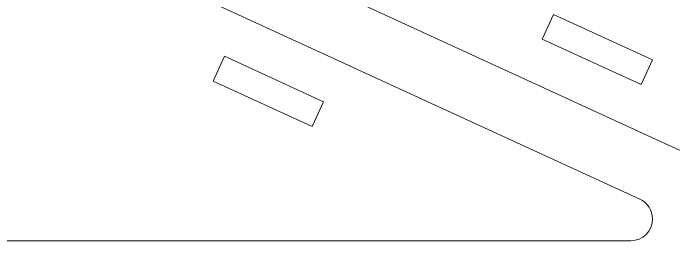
# Model space of a CAD drawing. Header units: inches. Extents: x 0.3 to 10.08, y -5.3 to -0.21.
# Drawn here: x 3.474 to 6.508, y -3.337 to -2.295 of the extents above; entities that cross this region are included whole.
import ezdxf

# ---------------------------------------------------------------- set-up
doc = ezdxf.new("R2010")
doc.units = ezdxf.units.IN
doc.header["$MEASUREMENT"] = 0
doc.layers.add('Layer 1', color=7, linetype='Continuous')

# ---------------------------------------------------------------- blocks, each defined once
blk = doc.blocks.new('block 114')
at = {"layer": 'Layer 1', "color": 7, "lineweight": 15, "true_color": 0xffffff}
blk.add_lwpolyline([(4.8992, -2.7005), (4.4447, -2.4921)], dxfattribs=at)
blk = doc.blocks.new('block 115')
at = {"layer": 'Layer 1', "color": 7, "lineweight": 15, "true_color": 0xffffff}
blk.add_lwpolyline([(4.4447, -2.4921), (4.3926, -2.6058)], dxfattribs=at)
blk = doc.blocks.new('block 116')
at = {"layer": 'Layer 1', "color": 7, "lineweight": 15, "true_color": 0xffffff}
blk.add_lwpolyline([(4.3926, -2.6058), (4.8472, -2.8141)], dxfattribs=at)
blk = doc.blocks.new('block 117')
at = {"layer": 'Layer 1', "color": 7, "lineweight": 15, "true_color": 0xffffff}
blk.add_lwpolyline([(4.8472, -2.8141), (4.8992, -2.7005)], dxfattribs=at)
blk = doc.blocks.new('block 130')
at = {"layer": 'Layer 1', "color": 7, "lineweight": 15, "true_color": 0xffffff}
blk.add_lwpolyline([(6.3524, -3.1465), (0.4435, -0.4382)], dxfattribs=at)
blk = doc.blocks.new('block 131')
at = {"layer": 'Layer 1', "color": 7, "lineweight": 15, "true_color": 0xffffff}
blk.add_open_spline([(6.3107, -3.3374), (6.366, -3.3374), (6.4107, -3.2926), (6.4107, -3.2374), (6.4107, -3.1983), (6.388, -3.1628), (6.3524, -3.1465)], degree=3, knots=[0, 0, 0, 0, 1, 1, 1, 2, 2, 2, 2], dxfattribs=at)
blk = doc.blocks.new('block 132')
at = {"layer": 'Layer 1', "color": 7, "lineweight": 15, "true_color": 0xffffff}
blk.add_lwpolyline([(0.4019, -3.3374), (6.3107, -3.3374)], dxfattribs=at)
blk = doc.blocks.new('block 290')
at = {"layer": 'Layer 1', "color": 7, "lineweight": 15, "true_color": 0xffffff}
blk.add_lwpolyline([(5.9041, -2.4135), (6.3587, -2.6219)], dxfattribs=at)
blk = doc.blocks.new('block 291')
at = {"layer": 'Layer 1', "color": 7, "lineweight": 15, "true_color": 0xffffff}
blk.add_lwpolyline([(6.3587, -2.6219), (6.4107, -2.5082)], dxfattribs=at)
blk = doc.blocks.new('block 292')
at = {"layer": 'Layer 1', "color": 7, "lineweight": 15, "true_color": 0xffffff}
blk.add_lwpolyline([(6.4107, -2.5082), (5.9562, -2.2999)], dxfattribs=at)
blk = doc.blocks.new('block 293')
at = {"layer": 'Layer 1', "color": 7, "lineweight": 15, "true_color": 0xffffff}
blk.add_lwpolyline([(5.9562, -2.2999), (5.9041, -2.4135)], dxfattribs=at)
blk = doc.blocks.new('block 294')
at = {"layer": 'Layer 1', "color": 7, "lineweight": 15, "true_color": 0xffffff}
blk.add_lwpolyline([(1.042, -0.405), (6.9509, -3.1133)], dxfattribs=at)

msp = doc.modelspace()

# ---------------------------------------------------------------- block references
at = {"layer": 'Layer 1'}
for name in ['block 294', 'block 130', 'block 293', 'block 292', 'block 290', 'block 115', 'block 114', 'block 291', 'block 116', 'block 117', 'block 131', 'block 132']:
    msp.add_blockref(name, (0, 0), dxfattribs=at)

doc.saveas('drawing.dxf')
